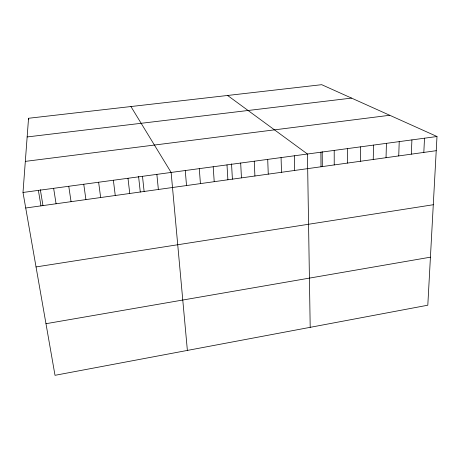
<?xml version="1.0" encoding="UTF-8"?>
<svg xmlns="http://www.w3.org/2000/svg" width="460" height="460" viewBox="0 0 460 460"><rect width="100%" height="100%" fill="white"/><g stroke="black" fill="none" stroke-linecap="round" stroke-linejoin="round"><path stroke-width="0.69" d="M347.334 163.099L347.421 148.614M360.335 161.282L360.525 146.843M373.238 159.482L373.531 145.09M386.038 157.694L386.429 143.347M398.734 155.923L399.222 141.617M411.332 154.163L411.913 139.898M423.827 152.421L424.505 138.195M437 136.511L427.806 305.21L55.01 375.314L23 192.464L28.543 118.272L321.69 84.686L437 136.511L23 192.464M45.977 323.702L430.422 257.18M36.041 266.938L433.28 204.734M25.72 208L436.229 150.69M25.323 161.38L389.741 115.27M27.151 136.948L351.543 98.101M227.585 95.467L307.452 154.019L310.195 327.324M130.922 106.542L171.126 172.442L187.375 350.422M28.543 118.272L28.773 119.657M40.331 189.652L42.97 205.631M38.387 190.382L40.963 205.873M53.642 188.324L56.074 203.763M68.764 186.277L71.058 201.67M83.76 184.253L85.916 199.594M98.63 182.24L100.654 197.541M113.373 180.251L115.264 195.5M127.995 178.273L129.749 193.476M138.575 176.387L140.288 192.044M142.491 176.312L144.118 191.469M156.871 174.369L158.372 189.48M185.265 170.533L186.518 185.552M199.289 168.636L200.422 183.609M213.198 166.756L214.21 181.683M226.993 164.893L227.89 179.774M231.529 163.835L232.409 179.181M240.678 163.047L241.454 177.882M254.248 161.207L254.915 176.002M267.708 159.39L268.266 174.139M281.066 157.584L281.508 172.287M294.314 155.796L294.647 170.453M322.207 151.65L322.322 166.629M320.884 152.202L321.005 166.773M334.207 150.403L334.224 164.927"/></g></svg>
